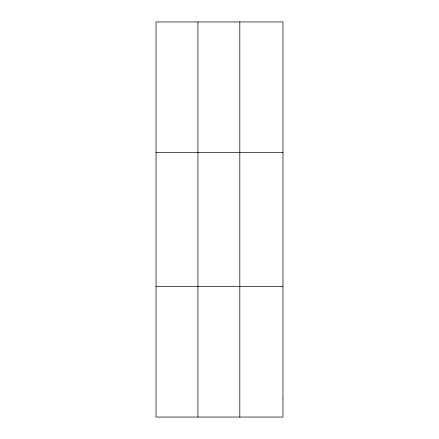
<?xml version="1.0" encoding="UTF-8"?>
<svg xmlns="http://www.w3.org/2000/svg" width="439" height="439" viewBox="0 0 439 439"><rect width="100%" height="100%" fill="white"/><g stroke="black" fill="none" stroke-linecap="round" stroke-linejoin="round"><path stroke-width="0.66" d="M197.923 21.95L197.923 417.05M239.809 21.95L239.809 417.05M156.037 152.333L282.963 152.333M156.037 286.667L282.963 286.667M282.963 398.425L282.963 417.05L156.037 417.05L156.037 21.95L282.963 21.95L282.963 398.425"/></g></svg>
